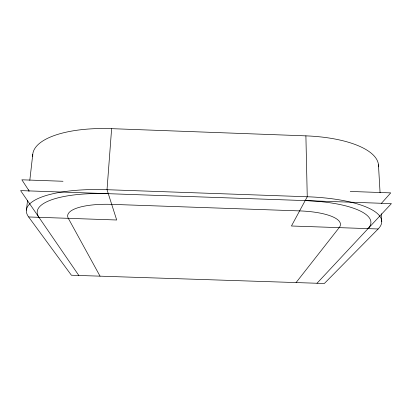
<?xml version="1.0" encoding="UTF-8"?>
<svg xmlns="http://www.w3.org/2000/svg" width="412" height="412" viewBox="0 0 412 412"><rect width="100%" height="100%" fill="white"/><g stroke="black" fill="none" stroke-linecap="round" stroke-linejoin="round"><path stroke-width="0.62" d="M378.479 166.829A86.417 32.121 -1.5 0 0 305.895 135.862L111.621 128.662L107.022 189.705L116.689 219.993L28.629 216.964L71.394 275.226L324.337 283.492L378.139 228.974A88.755 26.09 -0.8 0 0 307.249 196.761L107.022 189.705A89.167 26.383 4 0 0 28.629 216.964M26.43 210.161L27.511 200.639M28.593 191.122L28.737 189.85M29.813 180.332L32.769 154.309M296.074 282.57L339.179 227.635A48.534 14.188 -0.8 0 0 299.601 210.903L111.698 204.362A48.755 14.348 3.9 0 0 68.315 218.329L100.039 276.158M381.327 203.456L390.725 192.883L350.241 191.446M317.013 283.255L391.4 203.631L20.6 190.607L78.826 275.468M62.995 181.265L21.867 179.802L29.242 191.127M378.139 228.974L291.438 225.997L307.249 196.761L305.895 135.862M378.458 164.759L380.075 192.759M381.291 213.756L381.739 221.599M305.174 200.603A78.254 22.964 -0.8 0 1 368.05 228.629M38.929 217.32A78.62 23.221 4 0 1 108.289 193.686M32.739 156.4A86.808 32.471 4.7 0 1 111.621 128.662"/></g></svg>
